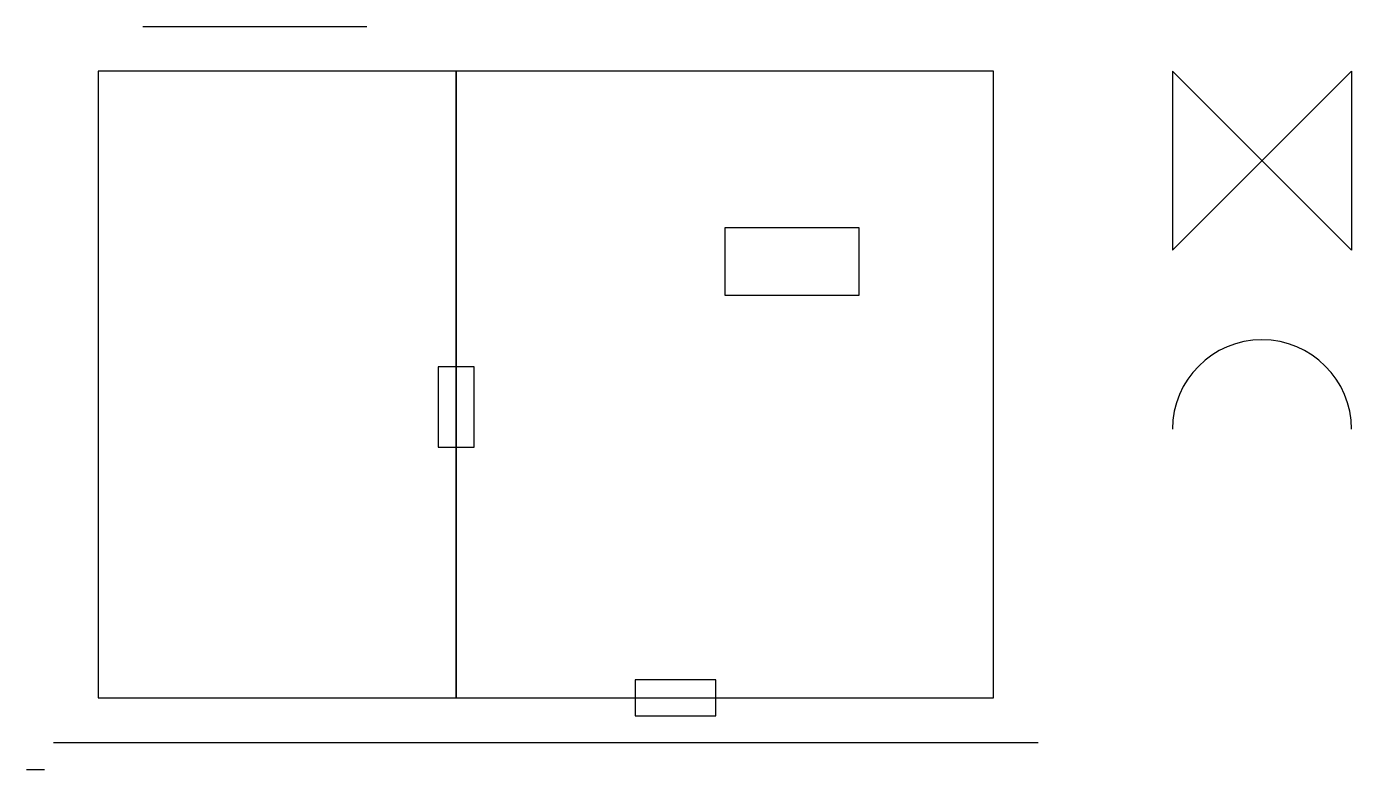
# Model space of a CAD drawing. Header units: millimetres. Extents: x -800 to 14000, y -800 to 7500.
import ezdxf

# ---------------------------------------------------------------- set-up
doc = ezdxf.new("R2010")
doc.units = ezdxf.units.MM
doc.layers.get('DEFPOINTS').update_dxf_attribs({"linetype": 'CONTINUOUS'})
for name, color, linetype in [('A-ANNO', 6, 'CONTINUOUS'), ('A-CLNG', 2, 'CONTINUOUS'), ('A-DOOR', 4, 'CONTINUOUS'), ('A-FLOR', 3, 'CONTINUOUS'), ('A-FURN', 1, 'CONTINUOUS'), ('A-WALL-EXT', 1, 'CONTINUOUS'), ('A-WALL-INT', 2, 'CONTINUOUS'), ('EXTERIOR-ENVELOPE', 5, 'CONTINUOUS')]:
    doc.layers.add(name, color=color, linetype=linetype)

msp = doc.modelspace()

# ---------------------------------------------------------------- linework, layer by layer
at = {"layer": 'A-ANNO'}
msp.add_line((500, 7500), (3000, 7500), dxfattribs=at)
at = {"layer": 'A-CLNG'}
msp.add_lwpolyline([(4000, 0), (10000, 0), (10000, 7000), (4000, 7000), (4000, 0)], close=True, dxfattribs=at)
at = {"layer": 'A-DOOR'}
for points in [[(3800, 2800), (4200, 2800), (4200, 3700), (3800, 3700), (3800, 2800)], [(6000, -200), (6900, -200), (6900, 200), (6000, 200), (6000, -200)]]:
    msp.add_lwpolyline(points, close=True, dxfattribs=at)
at = {"layer": 'A-FLOR'}
for points in [[(0, 0), (10000, 0), (10000, 7000), (0, 7000), (0, 0)], [(12000, 5000), (14000, 7000), (14000, 5000), (12000, 7000), (12000, 5000)]]:
    msp.add_lwpolyline(points, close=True, dxfattribs=at)
at = {"layer": 'A-FURN'}
msp.add_lwpolyline([(7000, 4500), (8500, 4500), (8500, 5250), (7000, 5250), (7000, 4500)], close=True, dxfattribs=at)
msp.add_lwpolyline([(7000, 4500), (8500, 4500), (8500, 5250), (7000, 5250), (7000, 4500)], close=True, dxfattribs=at)
at = {"layer": 'A-WALL-EXT'}
for p, q in [((10000, 7000), (0, 7000)), ((0, 7000), (0, 0)), ((10000, 0), (10000, 7000)), ((0, 0), (10000, 0))]:
    msp.add_line(p, q, dxfattribs=at)
msp.add_arc((13000, 3000), 1000, 0, 180, dxfattribs=at)
at = {"layer": 'A-WALL-INT'}
msp.add_line((4000, 0), (4000, 7000), dxfattribs=at)
at = {"layer": 'DEFPOINTS'}
msp.add_line((-800, -800), (-600, -800), dxfattribs=at)
at = {"layer": 'EXTERIOR-ENVELOPE'}
msp.add_line((-500, -500), (10500, -500), dxfattribs=at)

doc.saveas('drawing.dxf')
